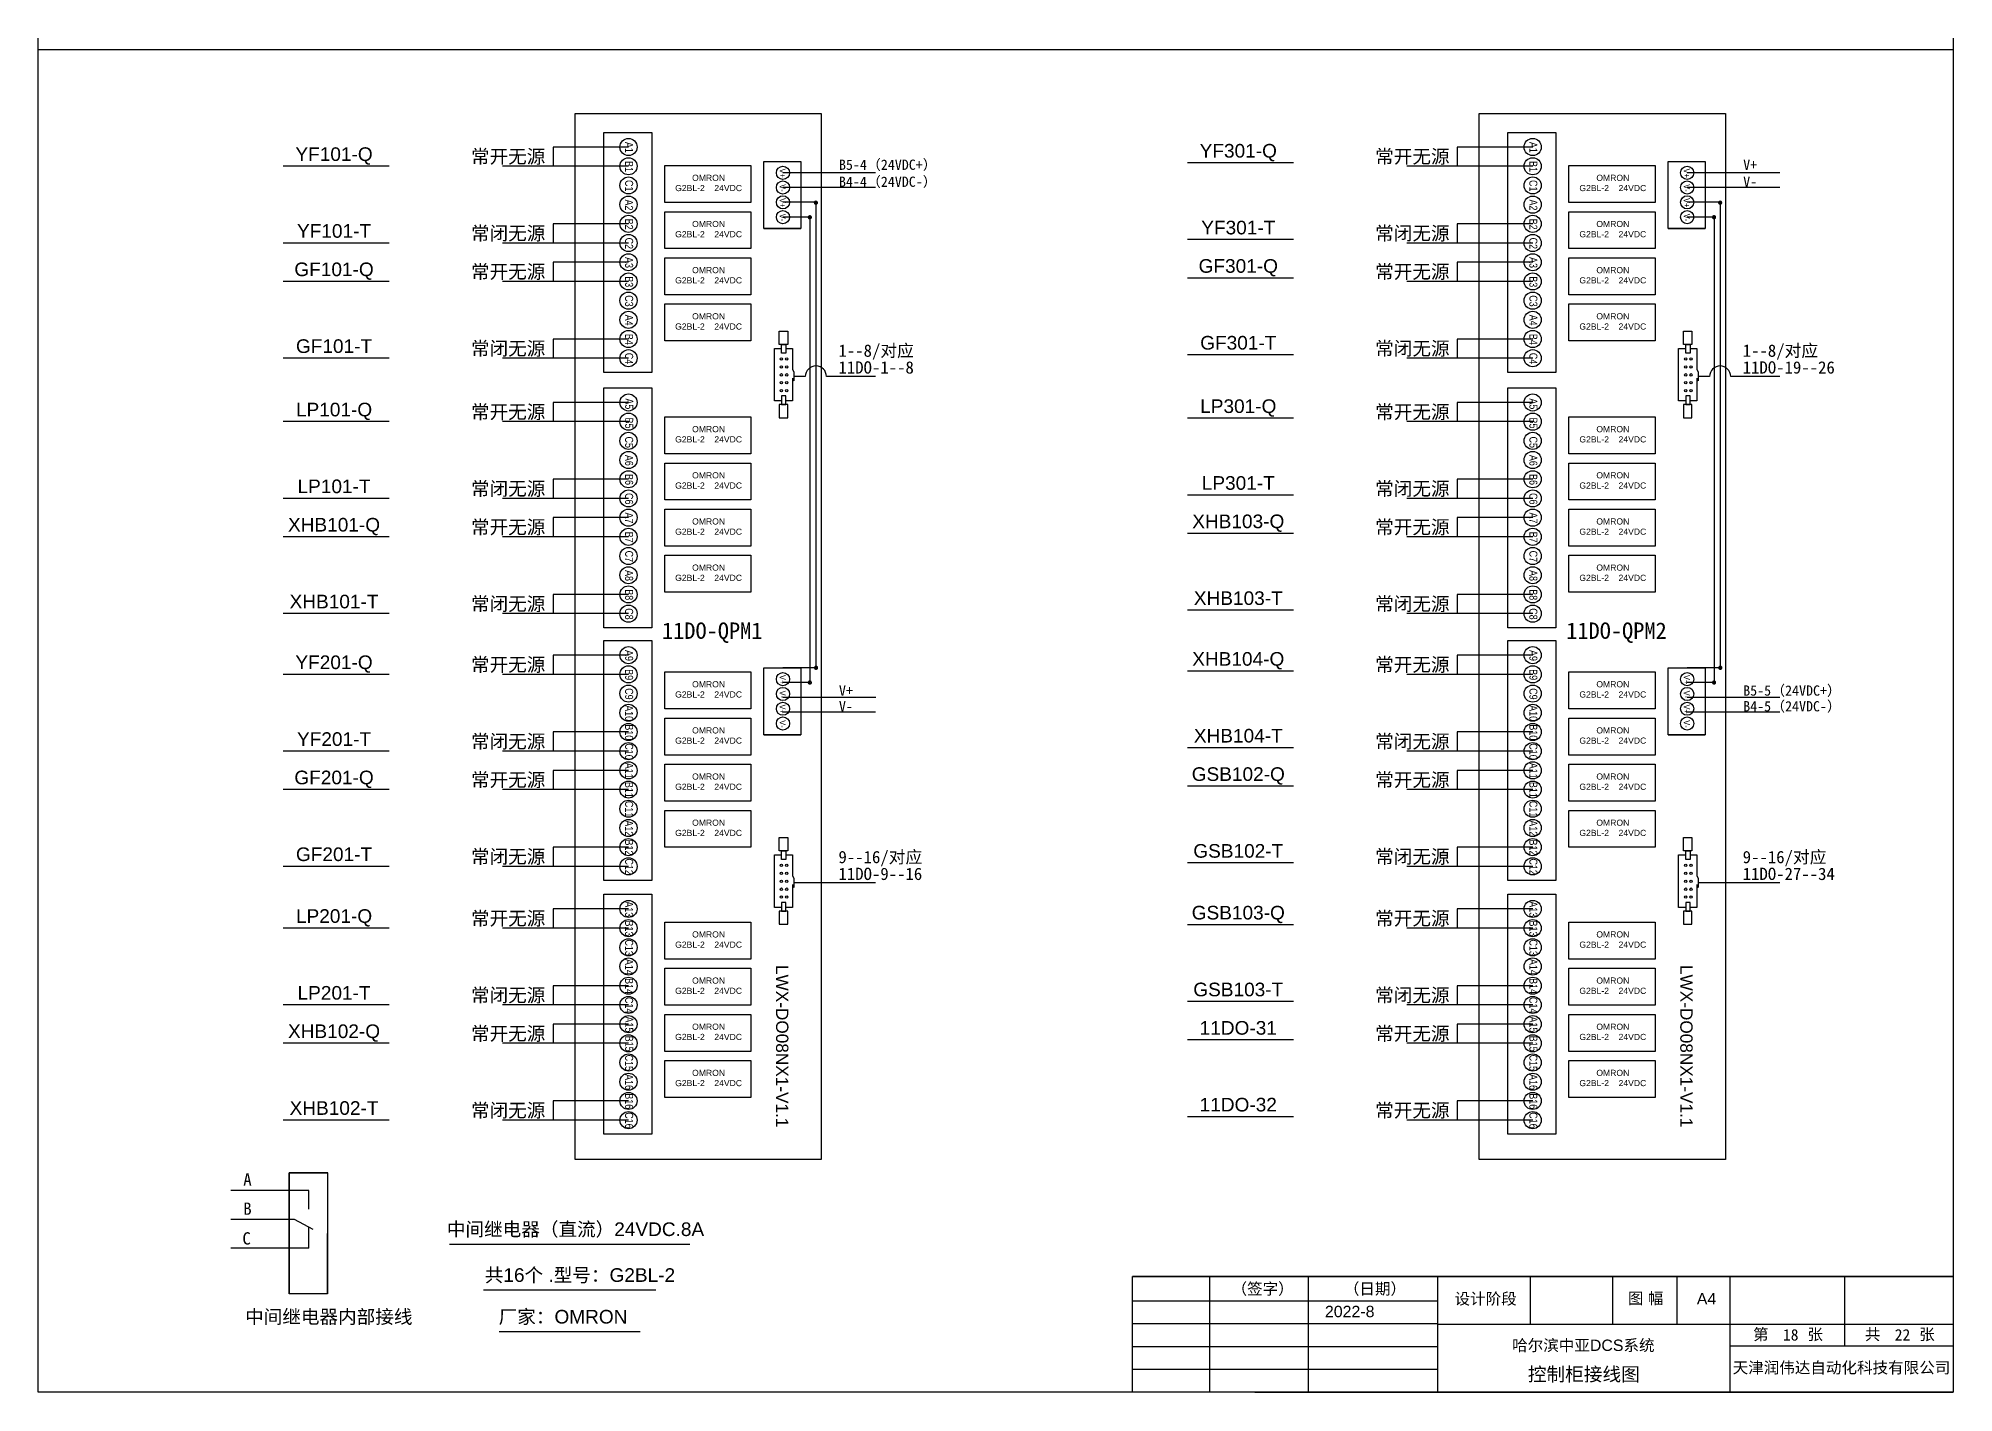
# Model space of a CAD drawing. Extents: x -159874 to -117758, y 9787 to 31117.
# Drawn here: x -121960 to -117758, y 13351 to 16323 of the extents above; entities that cross this region are included whole.
import ezdxf
from ezdxf.enums import TextEntityAlignment as Align

# ---------------------------------------------------------------- set-up
doc = ezdxf.new("R2010")
doc.units = 0
doc.layers.get('0').update_dxf_attribs({"linetype": 'CONTINUOUS'})
doc.layers.add('1', color=143, linetype='CONTINUOUS')
doc.layers.add('TEXT', color=3, linetype='CONTINUOUS')
doc.styles.add('Arial', font='arial.ttf')
doc.styles.get("Standard").update_dxf_attribs({"font": ''})
doc.styles.get('Standard').set_extended_font_data('SimSun')

msp = doc.modelspace()

# ---------------------------------------------------------------- linework, layer by layer
for p, q in [((-120782.22857, 16157.5412), (-120242.22857, 16157.5412)), ((-120782.22857, 13862.54148), (-120782.22857, 16157.5412)), ((-120242.22857, 16157.5412), (-120242.22857, 13862.54148)), ((-118798.73819, 16157.5412), (-118258.73819, 16157.5412)), ((-118798.73819, 13862.54148), (-118798.73819, 16157.5412)), ((-118258.73819, 16157.5412), (-118258.73819, 13862.54148)), ((-120830.44125, 16084.19034), (-120830.44125, 16042.07034)), ((-118846.95086, 16084.19034), (-118846.95086, 16042.07034)), ((-120122.93364, 16027.69879), (-120326.1299, 16027.69879)), ((-118139.44326, 16027.69879), (-118342.63951, 16027.69879)), ((-120122.93524, 15995.29879), (-120326.1299, 15995.29879)), ((-118139.44485, 15995.29879), (-118342.63951, 15995.29879)), ((-120251.17349, 15962.89879), (-120326.1299, 15962.89879)), ((-120264.39237, 15930.49879), (-120326.1299, 15930.49879)), ((-120267.15028, 15933.17679), (-120267.15028, 14912.42022)), ((-120253.81957, 15965.53042), (-120253.81957, 14941.20313)), ((-118267.68311, 15962.89879), (-118342.63951, 15962.89879)), ((-118280.90199, 15930.49879), (-118342.63951, 15930.49879)), ((-118283.65989, 15933.17679), (-118283.65989, 14912.42022)), ((-118270.32918, 15965.53042), (-118270.32918, 14941.20313)), ((-120830.44125, 15915.71034), (-120830.44125, 15873.59034)), ((-120367.99383, 15905.80273), (-120286.99383, 15905.80273)), ((-118846.95086, 15915.71034), (-118846.95086, 15873.59034)), ((-118384.50344, 15905.80273), (-118303.50344, 15905.80273)), ((-120830.44125, 15831.47034), (-120830.44125, 15789.35034)), ((-118846.95086, 15831.47034), (-118846.95086, 15789.35034)), ((-120830.44125, 15662.99034), (-120830.44125, 15620.87034)), ((-120344.94168, 15642.41379), (-120329.41984, 15642.41379)), ((-120344.94168, 15527.09538), (-120344.94168, 15642.41379)), ((-120319.71283, 15642.41379), (-120304.97627, 15642.41379)), ((-120304.97627, 15642.41379), (-120304.97627, 15596.87833)), ((-118846.95086, 15662.99034), (-118846.95086, 15620.87034)), ((-118361.4513, 15642.41379), (-118345.92945, 15642.41379)), ((-118361.4513, 15527.09538), (-118361.4513, 15642.41379)), ((-118336.22245, 15642.41379), (-118321.48588, 15642.41379)), ((-118321.48588, 15642.41379), (-118321.48588, 15596.87833)), ((-120304.97627, 15596.87833), (-120301.98956, 15590.37925)), ((-120301.98956, 15590.37925), (-120301.98956, 15570.96037)), ((-118321.48588, 15596.87833), (-118318.49918, 15590.37925)), ((-118318.49918, 15590.37925), (-118318.49918, 15570.96037)), ((-120304.97627, 15577.45944), (-120304.97627, 15527.09538)), ((-120304.97627, 15577.45944), (-120301.98956, 15570.96037)), ((-120277.02954, 15580.66981), (-120301.98956, 15580.66981)), ((-120122.93364, 15580.66981), (-120230.6096, 15580.66981)), ((-118321.48588, 15577.45944), (-118321.48588, 15527.09538)), ((-118321.48588, 15577.45944), (-118318.49918, 15570.96037)), ((-118293.53915, 15580.66981), (-118318.49918, 15580.66981)), ((-118139.44326, 15580.66981), (-118247.11922, 15580.66981)), ((-120830.44125, 15523.85199), (-120830.44125, 15481.73199)), ((-120329.42594, 15527.09538), (-120344.94168, 15527.09538)), ((-120304.97627, 15527.09538), (-120319.71894, 15527.09538)), ((-118846.95086, 15523.85199), (-118846.95086, 15481.73199)), ((-118345.93555, 15527.09538), (-118361.4513, 15527.09538)), ((-118321.48588, 15527.09538), (-118336.22855, 15527.09538)), ((-120830.44125, 15355.37199), (-120830.44125, 15313.25199)), ((-118846.95086, 15355.37199), (-118846.95086, 15313.25199)), ((-120830.44125, 15271.13199), (-120830.44125, 15229.01199)), ((-118846.95086, 15271.13199), (-118846.95086, 15229.01199)), ((-120830.44125, 15102.65199), (-120830.44125, 15060.53199)), ((-118846.95086, 15102.65199), (-118846.95086, 15060.53199)), ((-120830.44125, 14969.36782), (-120830.44125, 14927.24782)), ((-118846.95086, 14969.36782), (-118846.95086, 14927.24782)), ((-120250.64707, 14941.61538), (-120326.1299, 14941.61538)), ((-120253.45485, 14941.61538), (-120253.45485, 14938.80761)), ((-118267.15668, 14941.61538), (-118342.63951, 14941.61538)), ((-118269.96446, 14941.61538), (-118269.96446, 14938.80761)), ((-120267.15028, 14909.21538), (-120326.1299, 14909.21538)), ((-120122.56191, 14876.81538), (-120326.1299, 14876.81538)), ((-120267.15028, 14909.21538), (-120267.15028, 14906.40761)), ((-118283.65989, 14909.21538), (-118342.63951, 14909.21538)), ((-118139.07152, 14876.81538), (-118342.63951, 14876.81538)), ((-118283.65989, 14909.21538), (-118283.65989, 14906.40761)), ((-120122.93364, 14844.41538), (-120326.1299, 14844.41538)), ((-118139.44326, 14844.41538), (-118342.63951, 14844.41538)), ((-120830.44125, 14800.88782), (-120830.44125, 14758.76782)), ((-120367.99383, 14794.76691), (-120286.99383, 14794.76691)), ((-118846.95086, 14800.88782), (-118846.95086, 14758.76782)), ((-118384.50344, 14794.76691), (-118303.50344, 14794.76691)), ((-120830.44125, 14716.64782), (-120830.44125, 14674.52782)), ((-118846.95086, 14716.64782), (-118846.95086, 14674.52782)), ((-120830.44125, 14548.16782), (-120830.44125, 14506.04782)), ((-118846.95086, 14548.16782), (-118846.95086, 14506.04782)), ((-120344.94168, 14531.37797), (-120329.41984, 14531.37797)), ((-120344.94168, 14416.05956), (-120344.94168, 14531.37797)), ((-120319.71283, 14531.37797), (-120304.97627, 14531.37797)), ((-120304.97627, 14531.37797), (-120304.97627, 14485.84251)), ((-118361.4513, 14531.37797), (-118345.92945, 14531.37797)), ((-118361.4513, 14416.05956), (-118361.4513, 14531.37797)), ((-118336.22245, 14531.37797), (-118321.48588, 14531.37797)), ((-118321.48588, 14531.37797), (-118321.48588, 14485.84251)), ((-120304.97627, 14485.84251), (-120301.98956, 14479.34343)), ((-120304.97627, 14466.42363), (-120304.97627, 14416.05956)), ((-120304.97627, 14466.42363), (-120301.98956, 14459.92455)), ((-120301.98956, 14479.34343), (-120301.98956, 14459.92455)), ((-120122.93364, 14469.63399), (-120301.98956, 14469.63399)), ((-118321.48588, 14485.84251), (-118318.49918, 14479.34343)), ((-118321.48588, 14466.42363), (-118321.48588, 14416.05956)), ((-118321.48588, 14466.42363), (-118318.49918, 14459.92455)), ((-118318.49918, 14479.34343), (-118318.49918, 14459.92455)), ((-118139.44326, 14469.63399), (-118318.49918, 14469.63399)), ((-120830.44125, 14412.60922), (-120830.44125, 14370.48922)), ((-120329.42594, 14416.05956), (-120344.94168, 14416.05956)), ((-120304.97627, 14416.05956), (-120319.71894, 14416.05956)), ((-118846.95086, 14412.60922), (-118846.95086, 14370.48922)), ((-118345.93555, 14416.05956), (-118361.4513, 14416.05956)), ((-118321.48588, 14416.05956), (-118336.22855, 14416.05956)), ((-120830.44125, 14244.12922), (-120830.44125, 14202.00922)), ((-118846.95086, 14244.12922), (-118846.95086, 14202.00922)), ((-120830.44125, 14159.88922), (-120830.44125, 14117.76922)), ((-118846.95086, 14159.88922), (-118846.95086, 14117.76922)), ((-120830.44125, 13991.40922), (-120830.44125, 13949.28922)), ((-118846.95086, 13991.40922), (-118846.95086, 13949.28922)), ((-120664.94102, 13949.28922), (-120752.05843, 13949.28922)), ((-120242.22857, 13862.54148), (-120782.22857, 13862.54148)), ((-118258.73819, 13862.54148), (-118798.73819, 13862.54148)), ((-121057.36814, 13677.21339), (-120530.7038, 13677.21339)), ((-120983.138, 13576.66603), (-120604.93394, 13576.66603)), ((-120948.47171, 13485.25934), (-120639.60022, 13485.25934))]:
    msp.add_line(p, q)
at = {"color": 0}
for p, q in [((-120664.94102, 16084.19034), (-120830.44125, 16084.19034)), ((-118681.45064, 16084.19034), (-118846.95086, 16084.19034)), ((-121189.96612, 16042.07034), (-121422.19514, 16042.07034)), ((-120664.94102, 16042.07034), (-120941.33574, 16042.07034)), ((-119206.47574, 16049.47009), (-119438.70475, 16049.47009)), ((-118681.45064, 16042.07034), (-118957.84535, 16042.07034)), ((-120664.94102, 15915.71034), (-120830.44125, 15915.71034)), ((-118681.45064, 15915.71034), (-118846.95086, 15915.71034)), ((-121189.96612, 15873.59034), (-121422.19514, 15873.59034)), ((-120664.94102, 15873.59034), (-120941.33574, 15873.59034)), ((-119206.47574, 15880.99009), (-119438.70475, 15880.99009)), ((-118681.45064, 15873.59034), (-118957.84535, 15873.59034)), ((-120664.94102, 15831.47034), (-120830.44125, 15831.47034)), ((-118681.45064, 15831.47034), (-118846.95086, 15831.47034)), ((-121189.96612, 15789.35034), (-121422.19514, 15789.35034)), ((-120664.94102, 15789.35034), (-120941.33574, 15789.35034)), ((-119206.47574, 15796.75009), (-119438.70475, 15796.75009)), ((-118681.45064, 15789.35034), (-118957.84535, 15789.35034)), ((-120664.94102, 15662.99034), (-120830.44125, 15662.99034)), ((-118681.45064, 15662.99034), (-118846.95086, 15662.99034)), ((-121189.96612, 15620.87034), (-121422.19514, 15620.87034)), ((-120664.94102, 15620.87034), (-120941.33574, 15620.87034)), ((-119206.47574, 15628.27009), (-119438.70475, 15628.27009)), ((-118681.45064, 15620.87034), (-118957.84535, 15620.87034)), ((-120664.94102, 15523.85199), (-120830.44125, 15523.85199)), ((-118681.45064, 15523.85199), (-118846.95086, 15523.85199)), ((-121189.96612, 15481.73199), (-121422.19514, 15481.73199)), ((-120664.94102, 15481.73199), (-120941.33574, 15481.73199)), ((-119206.47574, 15489.13174), (-119438.70475, 15489.13174)), ((-118681.45064, 15481.73199), (-118957.84535, 15481.73199)), ((-120664.94102, 15355.37199), (-120830.44125, 15355.37199)), ((-118681.45064, 15355.37199), (-118846.95086, 15355.37199)), ((-121189.96612, 15313.25199), (-121422.19514, 15313.25199)), ((-120664.94102, 15313.25199), (-120941.33574, 15313.25199)), ((-119206.47574, 15320.65174), (-119438.70475, 15320.65174)), ((-118681.45064, 15313.25199), (-118957.84535, 15313.25199)), ((-120664.94102, 15271.13199), (-120830.44125, 15271.13199)), ((-118681.45064, 15271.13199), (-118846.95086, 15271.13199)), ((-121189.96612, 15229.01199), (-121422.19514, 15229.01199)), ((-120664.94102, 15229.01199), (-120941.33574, 15229.01199)), ((-119206.47574, 15236.41174), (-119438.70475, 15236.41174)), ((-118681.45064, 15229.01199), (-118957.84535, 15229.01199)), ((-120664.94102, 15102.65199), (-120830.44125, 15102.65199)), ((-118681.45064, 15102.65199), (-118846.95086, 15102.65199)), ((-121189.96612, 15060.53199), (-121422.19514, 15060.53199)), ((-120664.94102, 15060.53199), (-120941.33574, 15060.53199)), ((-119206.47574, 15067.93174), (-119438.70475, 15067.93174)), ((-118681.45064, 15060.53199), (-118957.84535, 15060.53199)), ((-120664.94102, 14969.36782), (-120830.44125, 14969.36782)), ((-118681.45064, 14969.36782), (-118846.95086, 14969.36782)), ((-121189.96612, 14927.24782), (-121422.19514, 14927.24782)), ((-120664.94102, 14927.24782), (-120941.33574, 14927.24782)), ((-119206.47574, 14934.64756), (-119438.70475, 14934.64756)), ((-118681.45064, 14927.24782), (-118957.84535, 14927.24782)), ((-120664.94102, 14800.88782), (-120830.44125, 14800.88782)), ((-118681.45064, 14800.88782), (-118846.95086, 14800.88782)), ((-121189.96612, 14758.76782), (-121422.19514, 14758.76782)), ((-120664.94102, 14758.76782), (-120941.33574, 14758.76782)), ((-119206.47574, 14766.16756), (-119438.70475, 14766.16756)), ((-118681.45064, 14758.76782), (-118957.84535, 14758.76782)), ((-120664.94102, 14716.64782), (-120830.44125, 14716.64782)), ((-118681.45064, 14716.64782), (-118846.95086, 14716.64782)), ((-121189.96612, 14674.52782), (-121422.19514, 14674.52782)), ((-120664.94102, 14674.52782), (-120941.33574, 14674.52782)), ((-119206.47574, 14681.92756), (-119438.70475, 14681.92756)), ((-118681.45064, 14674.52782), (-118957.84535, 14674.52782)), ((-120664.94102, 14548.16782), (-120830.44125, 14548.16782)), ((-118681.45064, 14548.16782), (-118846.95086, 14548.16782)), ((-121189.96612, 14506.04782), (-121422.19514, 14506.04782)), ((-120664.94102, 14506.04782), (-120941.33574, 14506.04782)), ((-119206.47574, 14513.44756), (-119438.70475, 14513.44756)), ((-118681.45064, 14506.04782), (-118957.84535, 14506.04782)), ((-120664.94102, 14412.60922), (-120830.44125, 14412.60922)), ((-118681.45064, 14412.60922), (-118846.95086, 14412.60922)), ((-121189.96612, 14370.48922), (-121422.19514, 14370.48922)), ((-120664.94102, 14370.48922), (-120941.33574, 14370.48922)), ((-119206.47574, 14377.88896), (-119438.70475, 14377.88896)), ((-118681.45064, 14370.48922), (-118957.84535, 14370.48922)), ((-120664.94102, 14244.12922), (-120830.44125, 14244.12922)), ((-118681.45064, 14244.12922), (-118846.95086, 14244.12922)), ((-121189.96612, 14202.00922), (-121422.19514, 14202.00922)), ((-120664.94102, 14202.00922), (-120941.33574, 14202.00922)), ((-119206.47574, 14209.40896), (-119438.70475, 14209.40896)), ((-118681.45064, 14202.00922), (-118957.84535, 14202.00922)), ((-120664.94102, 14159.88922), (-120830.44125, 14159.88922)), ((-118681.45064, 14159.88922), (-118846.95086, 14159.88922)), ((-121189.96612, 14117.76922), (-121422.19514, 14117.76922)), ((-120664.94102, 14117.76922), (-120941.33574, 14117.76922)), ((-119206.47574, 14125.16896), (-119438.70475, 14125.16896)), ((-118681.45064, 14117.76922), (-118957.84535, 14117.76922)), ((-120664.94102, 13991.40922), (-120830.44125, 13991.40922)), ((-118681.45064, 13991.40922), (-118846.95086, 13991.40922)), ((-121189.96612, 13949.28922), (-121422.19514, 13949.28922)), ((-120664.94102, 13949.28922), (-120941.33574, 13949.28922)), ((-119206.47574, 13956.68896), (-119438.70475, 13956.68896)), ((-118681.45064, 13949.28922), (-118957.84535, 13949.28922))]:
    msp.add_line(p, q, dxfattribs=at)
at = {"color": 1}
for p, q in [((-121324.73412, 13833.4007), (-121408.94225, 13833.4007)), ((-121408.94225, 13833.4007), (-121408.94225, 13568.05547)), ((-121324.80385, 13568.05559), (-121324.73412, 13833.4007)), ((-121366.4521, 13794.59544), (-121537.42282, 13794.59544)), ((-121366.4521, 13754.15667), (-121366.4521, 13794.59544)), ((-121397.65104, 13731.59544), (-121537.42282, 13731.59544)), ((-121356.4521, 13709.03421), (-121397.65104, 13731.59544)), ((-121366.4521, 13668.59544), (-121366.4521, 13714.51038)), ((-121366.4521, 13668.59544), (-121537.42282, 13668.59544)), ((-121324.80385, 13568.05559), (-121409.01198, 13568.05559))]:
    msp.add_line(p, q, dxfattribs=at)
for points in [[(-120719.36413, 16116.38184), (-120614.06413, 16116.38184), (-120614.06413, 15589.88184), (-120719.36413, 15589.88184)], [(-118735.87374, 16116.38184), (-118630.57374, 16116.38184), (-118630.57374, 15589.88184), (-118735.87374, 15589.88184)], [(-120367.99383, 16052.46149), (-120286.99383, 16052.46149), (-120286.99383, 15905.80273), (-120367.99383, 15905.80273)], [(-118384.50344, 16052.46149), (-118303.50344, 16052.46149), (-118303.50344, 15905.80273), (-118384.50344, 15905.80273)], [(-120585.55779, 16043.6298), (-120396.55779, 16043.6298), (-120396.55779, 15962.6298), (-120585.55779, 15962.6298)], [(-118602.0674, 16043.6298), (-118413.0674, 16043.6298), (-118413.0674, 15962.6298), (-118602.0674, 15962.6298)], [(-120585.55779, 15942.3798), (-120396.55779, 15942.3798), (-120396.55779, 15861.3798), (-120585.55779, 15861.3798)], [(-118602.0674, 15942.3798), (-118413.0674, 15942.3798), (-118413.0674, 15861.3798), (-118602.0674, 15861.3798)], [(-120585.55779, 15841.1298), (-120396.55779, 15841.1298), (-120396.55779, 15760.1298), (-120585.55779, 15760.1298)], [(-118602.0674, 15841.1298), (-118413.0674, 15841.1298), (-118413.0674, 15760.1298), (-118602.0674, 15760.1298)], [(-120585.55779, 15739.8798), (-120396.55779, 15739.8798), (-120396.55779, 15658.8798), (-120585.55779, 15658.8798)], [(-118602.0674, 15739.8798), (-118413.0674, 15739.8798), (-118413.0674, 15658.8798), (-118602.0674, 15658.8798)], [(-120315.61104, 15651.10876), (-120334.47375, 15651.10876), (-120334.47375, 15680.15558), (-120315.61104, 15680.15558)], [(-118332.12066, 15651.10876), (-118350.98336, 15651.10876), (-118350.98336, 15680.15558), (-118332.12066, 15680.15558)], [(-120329.41984, 15651.10876), (-120319.71283, 15651.10876), (-120319.71283, 15632.12748), (-120329.41984, 15632.12748)], [(-118345.92945, 15651.10876), (-118336.22245, 15651.10876), (-118336.22245, 15632.12748), (-118345.92945, 15632.12748)], [(-120719.36413, 15556.0435), (-120614.06413, 15556.0435), (-120614.06413, 15029.5435), (-120719.36413, 15029.5435)], [(-118735.87374, 15556.0435), (-118630.57374, 15556.0435), (-118630.57374, 15029.5435), (-118735.87374, 15029.5435)], [(-120315.61715, 15519.02871), (-120334.47985, 15519.02871), (-120334.47985, 15489.98189), (-120315.61715, 15489.98189)], [(-120329.42594, 15519.02871), (-120319.71894, 15519.02871), (-120319.71894, 15538.00999), (-120329.42594, 15538.00999)], [(-118332.12676, 15519.02871), (-118350.98946, 15519.02871), (-118350.98946, 15489.98189), (-118332.12676, 15489.98189)], [(-118345.93555, 15519.02871), (-118336.22855, 15519.02871), (-118336.22855, 15538.00999), (-118345.93555, 15538.00999)], [(-120585.55779, 15492.24269), (-120396.55779, 15492.24269), (-120396.55779, 15411.24269), (-120585.55779, 15411.24269)], [(-118602.0674, 15492.24269), (-118413.0674, 15492.24269), (-118413.0674, 15411.24269), (-118602.0674, 15411.24269)], [(-120585.55779, 15390.99269), (-120396.55779, 15390.99269), (-120396.55779, 15309.99269), (-120585.55779, 15309.99269)], [(-118602.0674, 15390.99269), (-118413.0674, 15390.99269), (-118413.0674, 15309.99269), (-118602.0674, 15309.99269)], [(-120585.55779, 15289.74269), (-120396.55779, 15289.74269), (-120396.55779, 15208.74269), (-120585.55779, 15208.74269)], [(-118602.0674, 15289.74269), (-118413.0674, 15289.74269), (-118413.0674, 15208.74269), (-118602.0674, 15208.74269)], [(-120585.55779, 15188.49269), (-120396.55779, 15188.49269), (-120396.55779, 15107.49269), (-120585.55779, 15107.49269)], [(-118602.0674, 15188.49269), (-118413.0674, 15188.49269), (-118413.0674, 15107.49269), (-118602.0674, 15107.49269)], [(-120719.36413, 15001.55932), (-120614.06413, 15001.55932), (-120614.06413, 14475.05932), (-120719.36413, 14475.05932)], [(-118735.87374, 15001.55932), (-118630.57374, 15001.55932), (-118630.57374, 14475.05932), (-118735.87374, 14475.05932)], [(-120585.55779, 14932.59398), (-120396.55779, 14932.59398), (-120396.55779, 14851.59398), (-120585.55779, 14851.59398)], [(-120367.99383, 14941.42567), (-120286.99383, 14941.42567), (-120286.99383, 14794.76691), (-120367.99383, 14794.76691)], [(-118602.0674, 14932.59398), (-118413.0674, 14932.59398), (-118413.0674, 14851.59398), (-118602.0674, 14851.59398)], [(-118384.50344, 14941.42567), (-118303.50344, 14941.42567), (-118303.50344, 14794.76691), (-118384.50344, 14794.76691)], [(-120585.55779, 14831.34398), (-120396.55779, 14831.34398), (-120396.55779, 14750.34398), (-120585.55779, 14750.34398)], [(-118602.0674, 14831.34398), (-118413.0674, 14831.34398), (-118413.0674, 14750.34398), (-118602.0674, 14750.34398)], [(-120585.55779, 14730.09398), (-120396.55779, 14730.09398), (-120396.55779, 14649.09398), (-120585.55779, 14649.09398)], [(-118602.0674, 14730.09398), (-118413.0674, 14730.09398), (-118413.0674, 14649.09398), (-118602.0674, 14649.09398)], [(-120585.55779, 14628.84398), (-120396.55779, 14628.84398), (-120396.55779, 14547.84398), (-120585.55779, 14547.84398)], [(-118602.0674, 14628.84398), (-118413.0674, 14628.84398), (-118413.0674, 14547.84398), (-118602.0674, 14547.84398)], [(-120315.61104, 14540.07294), (-120334.47375, 14540.07294), (-120334.47375, 14569.11976), (-120315.61104, 14569.11976)], [(-120329.41984, 14540.07294), (-120319.71283, 14540.07294), (-120319.71283, 14521.09166), (-120329.41984, 14521.09166)], [(-118332.12066, 14540.07294), (-118350.98336, 14540.07294), (-118350.98336, 14569.11976), (-118332.12066, 14569.11976)], [(-118345.92945, 14540.07294), (-118336.22245, 14540.07294), (-118336.22245, 14521.09166), (-118345.92945, 14521.09166)], [(-120719.36413, 14444.80072), (-120614.06413, 14444.80072), (-120614.06413, 13918.30072), (-120719.36413, 13918.30072)], [(-120329.42594, 14407.99289), (-120319.71894, 14407.99289), (-120319.71894, 14426.97417), (-120329.42594, 14426.97417)], [(-118735.87374, 14444.80072), (-118630.57374, 14444.80072), (-118630.57374, 13918.30072), (-118735.87374, 13918.30072)], [(-118345.93555, 14407.99289), (-118336.22855, 14407.99289), (-118336.22855, 14426.97417), (-118345.93555, 14426.97417)], [(-120585.55779, 14383.69784), (-120396.55779, 14383.69784), (-120396.55779, 14302.69784), (-120585.55779, 14302.69784)], [(-120315.61715, 14407.99289), (-120334.47985, 14407.99289), (-120334.47985, 14378.94607), (-120315.61715, 14378.94607)], [(-118602.0674, 14383.69784), (-118413.0674, 14383.69784), (-118413.0674, 14302.69784), (-118602.0674, 14302.69784)], [(-118332.12676, 14407.99289), (-118350.98946, 14407.99289), (-118350.98946, 14378.94607), (-118332.12676, 14378.94607)], [(-120585.55779, 14282.44784), (-120396.55779, 14282.44784), (-120396.55779, 14201.44784), (-120585.55779, 14201.44784)], [(-118602.0674, 14282.44784), (-118413.0674, 14282.44784), (-118413.0674, 14201.44784), (-118602.0674, 14201.44784)], [(-120585.55779, 14181.19784), (-120396.55779, 14181.19784), (-120396.55779, 14100.19784), (-120585.55779, 14100.19784)], [(-118602.0674, 14181.19784), (-118413.0674, 14181.19784), (-118413.0674, 14100.19784), (-118602.0674, 14100.19784)], [(-120585.55779, 14079.94784), (-120396.55779, 14079.94784), (-120396.55779, 13998.94784), (-120585.55779, 13998.94784)], [(-118602.0674, 14079.94784), (-118413.0674, 14079.94784), (-118413.0674, 13998.94784), (-118602.0674, 13998.94784)]]:
    msp.add_lwpolyline(points, close=True)
at = {"color": 0, "const_width": 3.55509}
for points in [[(-120256.46565, 15962.89879, 1.416007894), (-120251.17349, 15962.89879, 0.8562672404)], [(-118272.97526, 15962.89879, 1.416007894), (-118267.68311, 15962.89879, 0.8562672404)], [(-120269.79636, 15930.91104, 1.416007894), (-120264.5042, 15930.91104, 0.8562672404)], [(-118286.30597, 15930.91104, 1.416007894), (-118281.01382, 15930.91104, 0.8562672404)], [(-120256.10092, 14942.55447, 1.416007894), (-120250.80877, 14942.55447, 0.8562672404)], [(-118272.61054, 14942.55447, 1.416007894), (-118267.31838, 14942.55447, 0.8562672404)], [(-120269.79636, 14910.15447, 1.416007894), (-120264.5042, 14910.15447, 0.8562672404)], [(-118286.30597, 14910.15447, 1.416007894), (-118281.01382, 14910.15447, 0.8562672404)]]:
    msp.add_lwpolyline(points, format="xyb", close=True, dxfattribs=at)
at = {"color": 1}
msp.add_lwpolyline([(-121408.94225, 13833.4007), (-121324.80385, 13833.4007), (-121324.80385, 13568.05559), (-121408.94225, 13568.05559)], close=True, dxfattribs=at)
for centre, radius in [((-120664.94102, 16084.19034), 18.77718), ((-118681.45064, 16084.19034), 18.77718), ((-120664.94102, 16042.07034), 18.77718), ((-118681.45064, 16042.07034), 18.77718), ((-120664.94102, 15999.95034), 18.77718), ((-120326.1299, 16027.69879), 14.44399), ((-120326.1299, 15995.29879), 14.44399), ((-118681.45064, 15999.95034), 18.77718), ((-118342.63951, 16027.69879), 14.44399), ((-118342.63951, 15995.29879), 14.44399), ((-120664.94102, 15957.83034), 18.77718), ((-120326.1299, 15962.89879), 14.44399), ((-118681.45064, 15957.83034), 18.77718), ((-118342.63951, 15962.89879), 14.44399), ((-120664.94102, 15915.71034), 18.77718), ((-120326.1299, 15930.49879), 14.44399), ((-118681.45064, 15915.71034), 18.77718), ((-118342.63951, 15930.49879), 14.44399), ((-120664.94102, 15873.59034), 18.77718), ((-118681.45064, 15873.59034), 18.77718), ((-120664.94102, 15831.47034), 18.77718), ((-118681.45064, 15831.47034), 18.77718), ((-120664.94102, 15789.35034), 18.77718), ((-118681.45064, 15789.35034), 18.77718), ((-120664.94102, 15747.23034), 18.77718), ((-118681.45064, 15747.23034), 18.77718), ((-120664.94102, 15705.11034), 18.77718), ((-118681.45064, 15705.11034), 18.77718), ((-120664.94102, 15662.99034), 18.77718), ((-118681.45064, 15662.99034), 18.77718), ((-120664.94102, 15620.87034), 18.77718), ((-118681.45064, 15620.87034), 18.77718), ((-120329.41984, 15619.17048), 2.60501), ((-120329.41984, 15601.78132), 2.60501), ((-120317.64976, 15619.17048), 2.60501), ((-120317.64976, 15601.78132), 2.60501), ((-118345.92945, 15619.17048), 2.60501), ((-118345.92945, 15601.78132), 2.60501), ((-118334.15938, 15619.17048), 2.60501), ((-118334.15938, 15601.78132), 2.60501), ((-120329.41984, 15584.39216), 2.60501), ((-120329.41984, 15567.003), 2.60501), ((-120329.41984, 15549.61384), 2.60501), ((-120317.64976, 15584.39216), 2.60501), ((-120317.64976, 15567.003), 2.60501), ((-120317.64976, 15549.61384), 2.60501), ((-118345.92945, 15584.39216), 2.60501), ((-118345.92945, 15567.003), 2.60501), ((-118345.92945, 15549.61384), 2.60501), ((-118334.15938, 15584.39216), 2.60501), ((-118334.15938, 15567.003), 2.60501), ((-118334.15938, 15549.61384), 2.60501), ((-120664.94102, 15523.85199), 18.77718), ((-118681.45064, 15523.85199), 18.77718), ((-120664.94102, 15481.73199), 18.77718), ((-118681.45064, 15481.73199), 18.77718), ((-120664.94102, 15439.61199), 18.77718), ((-118681.45064, 15439.61199), 18.77718), ((-120664.94102, 15397.49199), 18.77718), ((-118681.45064, 15397.49199), 18.77718), ((-120664.94102, 15355.37199), 18.77718), ((-118681.45064, 15355.37199), 18.77718), ((-120664.94102, 15313.25199), 18.77718), ((-118681.45064, 15313.25199), 18.77718), ((-120664.94102, 15271.13199), 18.77718), ((-118681.45064, 15271.13199), 18.77718), ((-120664.94102, 15229.01199), 18.77718), ((-118681.45064, 15229.01199), 18.77718), ((-120664.94102, 15186.89199), 18.77718), ((-118681.45064, 15186.89199), 18.77718), ((-120664.94102, 15144.77199), 18.77718), ((-118681.45064, 15144.77199), 18.77718), ((-120664.94102, 15102.65199), 18.77718), ((-118681.45064, 15102.65199), 18.77718), ((-120664.94102, 15060.53199), 18.77718), ((-118681.45064, 15060.53199), 18.77718), ((-120664.94102, 14969.36782), 18.77718), ((-118681.45064, 14969.36782), 18.77718), ((-120664.94102, 14927.24782), 18.77718), ((-120326.1299, 14916.66297), 14.44399), ((-118681.45064, 14927.24782), 18.77718), ((-118342.63951, 14916.66297), 14.44399), ((-120664.94102, 14885.12782), 18.77718), ((-120326.1299, 14884.26297), 14.44399), ((-118681.45064, 14885.12782), 18.77718), ((-118342.63951, 14884.26297), 14.44399), ((-120664.94102, 14843.00782), 18.77718), ((-120326.1299, 14851.86297), 14.44399), ((-120326.1299, 14819.46297), 14.44399), ((-118681.45064, 14843.00782), 18.77718), ((-118342.63951, 14851.86297), 14.44399), ((-118342.63951, 14819.46297), 14.44399), ((-120664.94102, 14800.88782), 18.77718), ((-118681.45064, 14800.88782), 18.77718), ((-120664.94102, 14758.76782), 18.77718), ((-118681.45064, 14758.76782), 18.77718), ((-120664.94102, 14716.64782), 18.77718), ((-118681.45064, 14716.64782), 18.77718), ((-120664.94102, 14674.52782), 18.77718), ((-118681.45064, 14674.52782), 18.77718), ((-120664.94102, 14632.40782), 18.77718), ((-118681.45064, 14632.40782), 18.77718), ((-120664.94102, 14590.28782), 18.77718), ((-118681.45064, 14590.28782), 18.77718), ((-120664.94102, 14548.16782), 18.77718), ((-118681.45064, 14548.16782), 18.77718), ((-120664.94102, 14506.04782), 18.77718), ((-120329.41984, 14508.13466), 2.60501), ((-120317.64976, 14508.13466), 2.60501), ((-118681.45064, 14506.04782), 18.77718), ((-118345.92945, 14508.13466), 2.60501), ((-118334.15938, 14508.13466), 2.60501), ((-120329.41984, 14490.7455), 2.60501), ((-120329.41984, 14473.35634), 2.60501), ((-120329.41984, 14455.96718), 2.60501), ((-120317.64976, 14490.7455), 2.60501), ((-120317.64976, 14473.35634), 2.60501), ((-120317.64976, 14455.96718), 2.60501), ((-118345.92945, 14490.7455), 2.60501), ((-118345.92945, 14473.35634), 2.60501), ((-118345.92945, 14455.96718), 2.60501), ((-118334.15938, 14490.7455), 2.60501), ((-118334.15938, 14473.35634), 2.60501), ((-118334.15938, 14455.96718), 2.60501), ((-120664.94102, 14412.60922), 18.77718), ((-120329.41984, 14438.57802), 2.60501), ((-120317.64976, 14438.57802), 2.60501), ((-118681.45064, 14412.60922), 18.77718), ((-118345.92945, 14438.57802), 2.60501), ((-118334.15938, 14438.57802), 2.60501), ((-120664.94102, 14370.48922), 18.77718), ((-118681.45064, 14370.48922), 18.77718), ((-120664.94102, 14328.36922), 18.77718), ((-118681.45064, 14328.36922), 18.77718), ((-120664.94102, 14286.24922), 18.77718), ((-118681.45064, 14286.24922), 18.77718), ((-120664.94102, 14244.12922), 18.77718), ((-118681.45064, 14244.12922), 18.77718), ((-120664.94102, 14202.00922), 18.77718), ((-118681.45064, 14202.00922), 18.77718), ((-120664.94102, 14159.88922), 18.77718), ((-118681.45064, 14159.88922), 18.77718), ((-120664.94102, 14117.76922), 18.77718), ((-118681.45064, 14117.76922), 18.77718), ((-120664.94102, 14075.64922), 18.77718), ((-118681.45064, 14075.64922), 18.77718), ((-120664.94102, 14033.52922), 18.77718), ((-118681.45064, 14033.52922), 18.77718), ((-120664.94102, 13991.40922), 18.77718), ((-118681.45064, 13991.40922), 18.77718), ((-120664.94102, 13949.28922), 18.77718), ((-118681.45064, 13949.28922), 18.77718)]:
    msp.add_circle(centre, radius)
for centre in [(-120253.81957, 15580.66981), (-118270.32918, 15580.66981)]:
    msp.add_arc(centre, 23.20997, 0, 180)
at = {"layer": '1'}
for p, q in [((-121959.52096, 13352.76884), (-121959.52096, 16322.76884)), ((-117759.52099, 16322.76884), (-117759.52099, 13352.76884)), ((-121959.52096, 16298.45516), (-117759.52099, 16298.45516)), ((-119390.37057, 13606.24269), (-119390.37057, 13351.94418)), ((-119173.99931, 13606.24269), (-119173.99931, 13351.94418)), ((-118890.57952, 13606.24269), (-118890.57952, 13351.94418)), ((-118687.08151, 13606.24269), (-118687.08151, 13501.33555)), ((-118506.45372, 13606.24269), (-118506.45372, 13501.33555)), ((-118365.68277, 13606.24269), (-118365.68277, 13501.33555)), ((-118249.06782, 13606.24269), (-118249.06782, 13351.94418)), ((-117997.85999, 13606.24269), (-117997.85999, 13453.47743)), ((-119559.52104, 13552.76884), (-118890.57952, 13552.76884)), ((-119559.52104, 13502.76884), (-118890.57952, 13502.76884)), ((-118890.57952, 13501.33555), (-118145.05672, 13501.33555)), ((-118146.32133, 13501.33555), (-117759.52099, 13501.33555)), ((-119559.52104, 13452.76884), (-118890.57952, 13452.76884)), ((-117759.52099, 13453.47743), (-118249.06782, 13453.47743)), ((-119559.52104, 13402.76884), (-118890.57952, 13402.76884)), ((-117759.52099, 13352.76884), (-121959.52096, 13352.76884)), ((-119290.94594, 13352.76884), (-119559.52104, 13352.76885)), ((-119290.94594, 13352.76884), (-117759.52099, 13352.76884))]:
    msp.add_line(p, q, dxfattribs=at)
at = {"layer": '1', "const_width": 3}
for points in [[(-119559.52104, 13606.24269), (-117759.52099, 13606.24269)], [(-119559.52104, 13352.76885), (-119559.52104, 13606.24269)]]:
    msp.add_lwpolyline(points, dxfattribs=at)

# ---------------------------------------------------------------- texts
at = {"color": 0, "style": 'Arial', "width": 0.8}
for s, height, p in [('A1', 17.55, (-120663.512, 16083.48509)), ('A1', 17.55, (-118680.02161, 16083.48509)), ('B1', 17.55, (-120663.512, 16041.36509)), ('B1', 17.55, (-118680.02161, 16041.36509)), ('C1', 17.55, (-120663.512, 15999.24509)), ('V+', 13.5, (-120326.86554, 16026.77999)), ('C1', 17.55, (-118680.02161, 15999.24509)), ('V+', 13.5, (-118343.37515, 16026.77999)), ('A2', 17.55, (-120663.512, 15957.12509)), ('V-', 13.5, (-120326.86554, 15994.37999)), ('V+', 13.5, (-120326.86554, 15961.97999)), ('A2', 17.55, (-118680.02161, 15957.12509)), ('V-', 13.5, (-118343.37515, 15994.37999)), ('V+', 13.5, (-118343.37515, 15961.97999)), ('B2', 17.55, (-120663.512, 15915.00509)), ('V-', 13.5, (-120326.86554, 15929.57999)), ('B2', 17.55, (-118680.02161, 15915.00509)), ('V-', 13.5, (-118343.37515, 15929.57999)), ('C2', 17.55, (-120663.512, 15872.88509)), ('C2', 17.55, (-118680.02161, 15872.88509)), ('A3', 17.55, (-120663.512, 15830.76509)), ('A3', 17.55, (-118680.02161, 15830.76509)), ('B3', 17.55, (-120663.512, 15788.64509)), ('B3', 17.55, (-118680.02161, 15788.64509)), ('C3', 17.55, (-120663.512, 15746.52509)), ('C3', 17.55, (-118680.02161, 15746.52509)), ('A4', 17.55, (-120663.512, 15704.40509)), ('A4', 17.55, (-118680.02161, 15704.40509)), ('B4', 17.55, (-120663.512, 15662.28509)), ('B4', 17.55, (-118680.02161, 15662.28509)), ('C4', 17.55, (-120663.512, 15620.16509)), ('C4', 17.55, (-118680.02161, 15620.16509)), ('A5', 17.55, (-120663.512, 15520.75692)), ('A5', 17.55, (-118680.02161, 15520.75692)), ('B5', 17.55, (-120663.512, 15478.63692)), ('B5', 17.55, (-118680.02161, 15478.63692)), ('C5', 17.55, (-120663.512, 15436.51692)), ('C5', 17.55, (-118680.02161, 15436.51692)), ('A6', 17.55, (-120663.512, 15396.78674)), ('A6', 17.55, (-118680.02161, 15396.78674)), ('B6', 17.55, (-120663.512, 15354.66674)), ('B6', 17.55, (-118680.02161, 15354.66674)), ('C6', 17.55, (-120663.512, 15312.54674)), ('C6', 17.55, (-118680.02161, 15312.54674)), ('A7', 17.55, (-120663.512, 15270.42674)), ('A7', 17.55, (-118680.02161, 15270.42674)), ('B7', 17.55, (-120663.512, 15228.30674)), ('B7', 17.55, (-118680.02161, 15228.30674)), ('C7', 17.55, (-120663.512, 15186.18674)), ('C7', 17.55, (-118680.02161, 15186.18674)), ('A8', 17.55, (-120663.512, 15144.06674)), ('A8', 17.55, (-118680.02161, 15144.06674)), ('B8', 17.55, (-120663.512, 15101.94674)), ('B8', 17.55, (-118680.02161, 15101.94674)), ('C8', 17.55, (-120663.512, 15059.82674)), ('C8', 17.55, (-118680.02161, 15059.82674)), ('A9', 17.55, (-120663.512, 14968.66256)), ('A9', 17.55, (-118680.02161, 14968.66256)), ('B9', 17.55, (-120663.512, 14926.54256)), ('V+', 13.5, (-120326.86554, 14915.74417)), ('B9', 17.55, (-118680.02161, 14926.54256)), ('V+', 13.5, (-118343.37515, 14915.74417)), ('C9', 17.55, (-120663.512, 14884.42256)), ('V-', 13.5, (-120326.86554, 14883.34417)), ('C9', 17.55, (-118680.02161, 14884.42256)), ('V-', 13.5, (-118343.37515, 14883.34417)), ('A10', 17.55, (-120663.512, 14842.19693)), ('V+', 13.5, (-120326.86554, 14850.94417)), ('A10', 17.55, (-118680.02161, 14842.19693)), ('V+', 13.5, (-118343.37515, 14850.94417)), ('B10', 17.55, (-120663.512, 14800.07693)), ('V-', 13.5, (-120326.86554, 14818.54417)), ('B10', 17.55, (-118680.02161, 14800.07693)), ('V-', 13.5, (-118343.37515, 14818.54417)), ('C10', 17.55, (-120663.512, 14757.95693)), ('C10', 17.55, (-118680.02161, 14757.95693)), ('A11', 17.55, (-120663.512, 14715.94256)), ('A11', 17.55, (-118680.02161, 14715.94256)), ('B11', 17.55, (-120663.512, 14673.82256)), ('B11', 17.55, (-118680.02161, 14673.82256)), ('C11', 17.55, (-120663.512, 14631.70256)), ('C11', 17.55, (-118680.02161, 14631.70256)), ('A12', 17.55, (-120663.512, 14589.58256)), ('A12', 17.55, (-118680.02161, 14589.58256)), ('B12', 17.55, (-120663.512, 14547.46256)), ('B12', 17.55, (-118680.02161, 14547.46256)), ('C12', 17.55, (-120663.512, 14505.34256)), ('C12', 17.55, (-118680.02161, 14505.34256)), ('A13', 17.55, (-120663.512, 14411.90396)), ('A13', 17.55, (-118680.02161, 14411.90396)), ('B13', 17.55, (-120663.512, 14369.78396)), ('B13', 17.55, (-118680.02161, 14369.78396)), ('C13', 17.55, (-120663.512, 14327.66396)), ('C13', 17.55, (-118680.02161, 14327.66396)), ('A14', 17.55, (-120663.512, 14285.54396)), ('A14', 17.55, (-118680.02161, 14285.54396)), ('B14', 17.55, (-120663.512, 14243.42396)), ('B14', 17.55, (-118680.02161, 14243.42396)), ('C14', 17.55, (-120663.512, 14201.30396)), ('C14', 17.55, (-118680.02161, 14201.30396)), ('A15', 17.55, (-120663.512, 14159.18396)), ('A15', 17.55, (-118680.02161, 14159.18396)), ('B15', 17.55, (-120663.512, 14117.06396)), ('B15', 17.55, (-118680.02161, 14117.06396)), ('C15', 17.55, (-120663.512, 14074.94396)), ('C15', 17.55, (-118680.02161, 14074.94396)), ('A16', 17.55, (-120663.512, 14032.82396)), ('A16', 17.55, (-118680.02161, 14032.82396)), ('B16', 17.55, (-120663.512, 13990.70396)), ('B16', 17.55, (-118680.02161, 13990.70396)), ('C16', 17.55, (-120663.512, 13948.58396)), ('C16', 17.55, (-118680.02161, 13948.58396))]:
    msp.add_text(s, height=height, rotation=270, dxfattribs=at).set_placement(p, align=Align.MIDDLE)
at = {"color": 0, "style": 'Arial'}
for s, p in [('OMRON', (-120489.21772, 16016.67026)), ('OMRON', (-118505.72734, 16016.67026)), ('G2BL-2    24VDC', (-120489.21772, 15994.22781)), ('G2BL-2    24VDC', (-118505.72734, 15994.22781)), ('G2BL-2    24VDC', (-120489.21772, 15892.97781)), ('OMRON', (-120489.21772, 15915.42026)), ('G2BL-2    24VDC', (-118505.72734, 15892.97781)), ('OMRON', (-118505.72734, 15915.42026)), ('G2BL-2    24VDC', (-120489.21772, 15791.72781)), ('OMRON', (-120489.21772, 15814.17026)), ('G2BL-2    24VDC', (-118505.72734, 15791.72781)), ('OMRON', (-118505.72734, 15814.17026)), ('OMRON', (-120489.21772, 15712.92026)), ('OMRON', (-118505.72734, 15712.92026)), ('G2BL-2    24VDC', (-120489.21772, 15690.47781)), ('G2BL-2    24VDC', (-118505.72734, 15690.47781)), ('OMRON', (-120489.21772, 15465.28314)), ('OMRON', (-118505.72734, 15465.28314)), ('G2BL-2    24VDC', (-120489.21772, 15442.8407)), ('G2BL-2    24VDC', (-118505.72734, 15442.8407)), ('G2BL-2    24VDC', (-120489.21772, 15341.5907)), ('OMRON', (-120489.21772, 15364.03314)), ('G2BL-2    24VDC', (-118505.72734, 15341.5907)), ('OMRON', (-118505.72734, 15364.03314)), ('OMRON', (-120489.21772, 15262.78314)), ('OMRON', (-118505.72734, 15262.78314)), ('G2BL-2    24VDC', (-120489.21772, 15240.3407)), ('G2BL-2    24VDC', (-118505.72734, 15240.3407)), ('OMRON', (-120489.21772, 15161.53314)), ('OMRON', (-118505.72734, 15161.53314)), ('G2BL-2    24VDC', (-120489.21772, 15139.0907)), ('G2BL-2    24VDC', (-118505.72734, 15139.0907)), ('G2BL-2    24VDC', (-120489.21772, 14883.19199)), ('OMRON', (-120489.21772, 14905.63444)), ('G2BL-2    24VDC', (-118505.72734, 14883.19199)), ('OMRON', (-118505.72734, 14905.63444)), ('OMRON', (-120489.21772, 14804.38444)), ('OMRON', (-118505.72734, 14804.38444)), ('G2BL-2    24VDC', (-120489.21772, 14781.94199)), ('G2BL-2    24VDC', (-118505.72734, 14781.94199)), ('OMRON', (-120489.21772, 14703.13444)), ('OMRON', (-118505.72734, 14703.13444)), ('G2BL-2    24VDC', (-120489.21772, 14680.69199)), ('G2BL-2    24VDC', (-118505.72734, 14680.69199)), ('G2BL-2    24VDC', (-120489.21772, 14579.44199)), ('OMRON', (-120489.21772, 14601.88444)), ('G2BL-2    24VDC', (-118505.72734, 14579.44199)), ('OMRON', (-118505.72734, 14601.88444)), ('G2BL-2    24VDC', (-120489.21772, 14334.29585)), ('OMRON', (-120489.21772, 14356.7383)), ('G2BL-2    24VDC', (-118505.72734, 14334.29585)), ('OMRON', (-118505.72734, 14356.7383)), ('OMRON', (-120489.21772, 14255.4883)), ('OMRON', (-118505.72734, 14255.4883)), ('G2BL-2    24VDC', (-120489.21772, 14233.04585)), ('G2BL-2    24VDC', (-118505.72734, 14233.04585)), ('OMRON', (-120489.21772, 14154.2383)), ('OMRON', (-118505.72734, 14154.2383)), ('G2BL-2    24VDC', (-120489.21772, 14131.79585)), ('G2BL-2    24VDC', (-118505.72734, 14131.79585)), ('G2BL-2    24VDC', (-120489.21772, 14030.54585)), ('OMRON', (-120489.21772, 14052.9883)), ('G2BL-2    24VDC', (-118505.72734, 14030.54585)), ('OMRON', (-118505.72734, 14052.9883))]:
    msp.add_text(s, height=13.5, dxfattribs=at).set_placement(p, align=Align.MIDDLE)
for s, p in [('11DO-QPM1', (-120481.23109, 15018.91302)), ('11DO-QPM2', (-118497.7407, 15018.91302))]:
    msp.add_text(s, height=36).set_placement(p, align=Align.MIDDLE)
for p in [(-120327.71092, 14111.55266), (-118344.22054, 14111.55266)]:
    msp.add_text('LWX-DO08NX1-V1.1', height=27, rotation=270, dxfattribs=at).set_placement(p, align=Align.MIDDLE)
at = {"color": 3}
for s, p in [('A', (-121509.9323, 13805.54391)), ('B', (-121509.9323, 13741.51494)), ('C', (-121511.83994, 13676.27788))]:
    msp.add_text(s, height=27, dxfattribs=at).set_placement(p)
at = {"layer": '1', "style": 'Arial'}
for s, p in [('（签字）', (-119342.12348, 13566.84092)), ('（日期）', (-119095.68641, 13566.84092)), ('设计阶段', (-118852.90665, 13544.87627)), ('图 幅', (-118472.6458, 13546.01976)), ('2022-8', (-119137.26389, 13516.9255)), ('A4', (-118321.5223, 13544.92425))]:
    msp.add_text(s, height=25, dxfattribs=at).set_placement(p)
at = {"layer": '1'}
for s, p in [('第     张', (-118198.04474, 13466.82003)), ('18', (-118132.48586, 13465.76494)), ('共     张', (-117952.86125, 13466.82003)), ('22', (-117887.30237, 13465.76494))]:
    msp.add_text(s, height=25, dxfattribs=at).set_placement(p)
at = {"layer": '1', "style": 'Arial'}
for s, height, p in [('哈尔滨中亚DCS系统', 25, (-118570.3691, 13455.31281)), ('控制柜接线图', 30, (-118569.36157, 13391.84145)), ('天津润伟达自动化科技有限公司', 25, (-118004.17314, 13406.28636))]:
    msp.add_text(s, height=height, dxfattribs=at).set_placement(p, align=Align.MIDDLE_CENTER)
at = {"layer": 'TEXT', "color": 0, "style": 'Arial'}
for s, p in [('YF101-Q', (-121310.80998, 16068.61717)), ('YF301-Q', (-119327.31959, 16076.01691)), ('YF101-T', (-121310.80998, 15900.13717)), ('YF301-T', (-119327.31959, 15907.53691)), ('GF101-Q', (-121310.80998, 15815.89717)), ('GF301-Q', (-119327.31959, 15823.29691)), ('GF101-T', (-121310.80998, 15647.41717)), ('GF301-T', (-119327.31959, 15654.81691)), ('LP101-Q', (-121310.80998, 15508.27882)), ('LP301-Q', (-119327.31959, 15515.67857)), ('LP101-T', (-121310.80998, 15339.79882)), ('LP301-T', (-119327.31959, 15347.19857)), ('XHB101-Q', (-121310.80998, 15255.55882)), ('XHB103-Q', (-119327.31959, 15262.95857)), ('XHB101-T', (-121310.80998, 15087.07882)), ('XHB103-T', (-119327.31959, 15094.47857)), ('YF201-Q', (-121310.80998, 14953.79464)), ('XHB104-Q', (-119327.31959, 14961.19439)), ('YF201-T', (-121310.80998, 14785.31464)), ('XHB104-T', (-119327.31959, 14792.71439)), ('GF201-Q', (-121310.80998, 14701.07464)), ('GSB102-Q', (-119327.31959, 14708.47439)), ('GF201-T', (-121310.80998, 14532.59464)), ('GSB102-T', (-119327.31959, 14539.99439)), ('LP201-Q', (-121310.80998, 14397.03605)), ('GSB103-Q', (-119327.31959, 14404.43579)), ('LP201-T', (-121310.80998, 14228.55605)), ('GSB103-T', (-119327.31959, 14235.95579)), ('XHB102-Q', (-121310.80998, 14144.31605)), ('11DO-31', (-119327.31959, 14151.71579)), ('XHB102-T', (-121310.80998, 13975.83605)), ('11DO-32', (-119327.31959, 13983.23579))]:
    msp.add_text(s, height=29.9, dxfattribs=at).set_placement(p, align=Align.MIDDLE_CENTER)
for s, p in [('常开无源', (-121010.45748, 16048.55507)), ('常开无源', (-119026.96709, 16048.55507)), ('常闭无源', (-121010.45748, 15880.07507)), ('常闭无源', (-119026.96709, 15880.07507)), ('常开无源', (-121010.45748, 15795.83507)), ('常开无源', (-119026.96709, 15795.83507)), ('常闭无源', (-121010.45748, 15627.35507)), ('常闭无源', (-119026.96709, 15627.35507)), ('常开无源', (-121010.45748, 15488.21672)), ('常开无源', (-119026.96709, 15488.21672)), ('常闭无源', (-121010.45748, 15319.73672)), ('常闭无源', (-119026.96709, 15319.73672)), ('常开无源', (-121010.45748, 15235.49672)), ('常开无源', (-119026.96709, 15235.49672)), ('常闭无源', (-121010.45748, 15067.01672)), ('常闭无源', (-119026.96709, 15067.01672)), ('常开无源', (-121010.45748, 14933.73254)), ('常开无源', (-119026.96709, 14933.73254)), ('常闭无源', (-121010.45748, 14765.25254)), ('常闭无源', (-119026.96709, 14765.25254)), ('常开无源', (-121010.45748, 14681.01254)), ('常开无源', (-119026.96709, 14681.01254)), ('常闭无源', (-121010.45748, 14512.53254)), ('常闭无源', (-119026.96709, 14512.53254)), ('常开无源', (-121010.45748, 14376.97395)), ('常开无源', (-119026.96709, 14376.97395)), ('常闭无源', (-121010.45748, 14208.49395)), ('常闭无源', (-119026.96709, 14208.49395)), ('常开无源', (-121010.45748, 14124.25395)), ('常开无源', (-119026.96709, 14124.25395)), ('常闭无源', (-121010.45748, 13955.77395)), ('常开无源', (-119026.96709, 13955.77395))]:
    msp.add_text(s, height=29.9, dxfattribs=at).set_placement(p)
at = {"layer": 'TEXT'}
for s, height, p in [('B5-4（24VDC+）', 22.5, (-120203.27165, 16034.18352)), ('V+', 22.5, (-118219.78127, 16034.18352)), ('B4-4（24VDC-）', 22.5, (-120203.27165, 15996.87674)), ('V-', 22.5, (-118219.78127, 15996.87674)), ('1--8/对应', 27, (-120204.33011, 15624.02551)), ('1--8/对应', 27, (-118220.83972, 15624.02551)), ('11DO-1--8', 27, (-120204.33011, 15587.15454)), ('11DO-19--26', 27, (-118220.83972, 15587.15454)), ('V+', 22.5, (-120203.27165, 14880.54479)), ('B5-5（24VDC+）', 22.5, (-118219.78127, 14880.54479)), ('V-', 22.5, (-120203.27165, 14846.0747)), ('B4-5（24VDC-）', 22.5, (-118219.78127, 14846.0747)), ('9--16/对应', 27, (-120204.33011, 14512.98969)), ('9--16/对应', 27, (-118220.83972, 14512.98969)), ('11DO-9--16', 27, (-120204.33011, 14476.11872)), ('11DO-27--34', 27, (-118220.83972, 14476.11872))]:
    msp.add_text(s, height=height, dxfattribs=at).set_placement(p)
at = {"layer": 'TEXT', "style": 'Arial'}
for s, p in [('中间继电器（直流）24VDC.8A', (-121063.29675, 13694.99472)), ('共16个 .型号：G2BL-2', (-120980.14735, 13594.44737)), ('中间继电器内部接线', (-121505.87558, 13503.02726)), ('厂家：OMRON', (-120949.67456, 13503.04067))]:
    msp.add_text(s, height=29.9, dxfattribs=at).set_placement(p)

doc.saveas('drawing.dxf')
